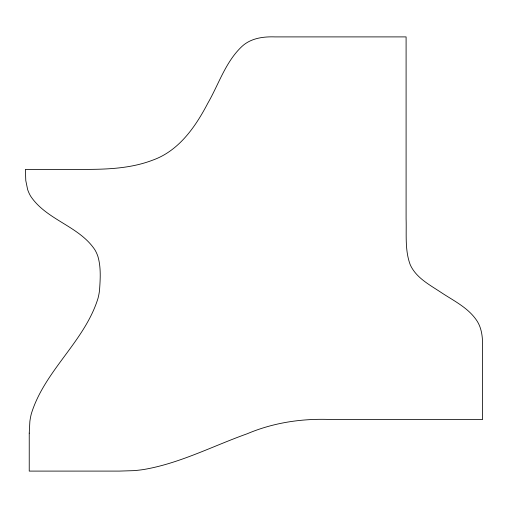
<?xml version="1.0" encoding="UTF-8"?>
<svg xmlns="http://www.w3.org/2000/svg" width="508" height="508" viewBox="0 0 508 508"><rect width="100%" height="100%" fill="white"/><g stroke="black" fill="none" stroke-linecap="round" stroke-linejoin="round"><path stroke-width="0.76" d="M29.242 433.127L29.235 471.1L119.386 471.094L133.667 470.643A132.486 132.486 0 0 0 143.345 469.57C179.705 463.474 212.776 446.03 247.225 433.756C273.806 422.472 302.692 418.275 331.432 419.532L482.6 419.532L482.6 348.063C482.74 338.912 482.2 329.248 477.222 321.266C468.649 307.842 453.612 300.787 440.766 292.227C429.444 284.702 416.071 277.768 410.242 264.757C404.724 250.126 406.603 234.08 406.095 218.783L406.095 36.9L274.974 36.9C263.455 36.487 251.047 38.132 242.189 46.215C225.647 61.576 218.878 84.03 207.855 103.149C195.542 126.727 179.013 150.724 152.883 160.077C130.213 168.815 105.556 169.456 81.566 169.393L25.4 169.393L25.781 180.562L27.616 189.49A34.563 34.563 0 0 0 30.658 196.196C46.539 220.072 79 225.92 94.882 249.796A34.563 34.563 0 0 1 97.923 256.496C101.13 267.481 100.292 279.178 99.517 290.449A63.405 63.405 0 0 1 98.038 298.228C84.734 341.42 44.64 370.542 31.344 413.734A63.405 63.405 0 0 0 29.858 421.507L29.242 433.127"/></g></svg>
